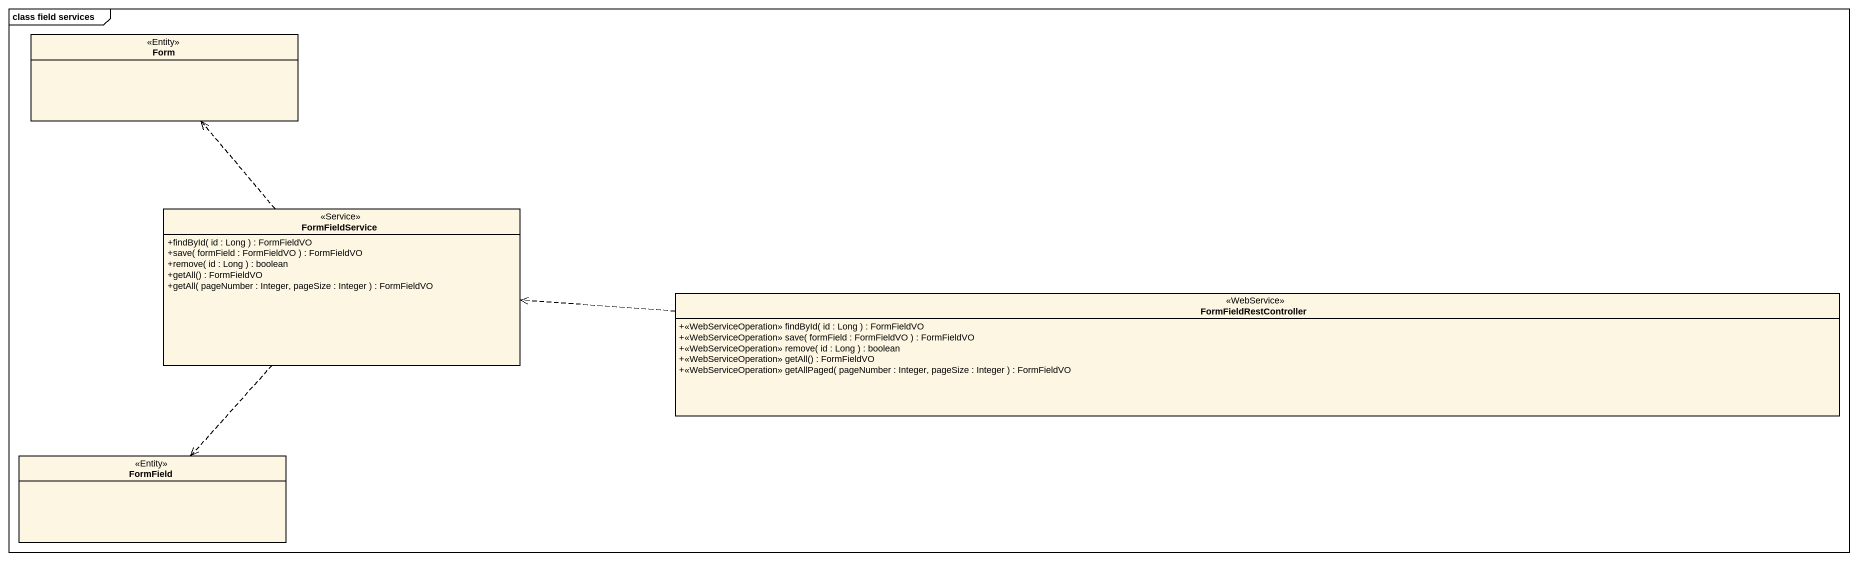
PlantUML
@startuml
mainframe class field services
hide circle
hide empty members
skinparam classAttributeIconSize 0
class Form <<Entity>>
class FormFieldService <<Service>> {
  +findById( id : Long ) : FormFieldVO
  +save( formField : FormFieldVO ) : FormFieldVO
  +remove( id : Long ) : boolean
  +getAll() : FormFieldVO
  +getAll( pageNumber : Integer, pageSize : Integer ) : FormFieldVO
}
class FormFieldRestController <<WebService>> {
  +<<WebServiceOperation>> findById( id : Long ) : FormFieldVO
  +<<WebServiceOperation>> save( formField : FormFieldVO ) : FormFieldVO
  +<<WebServiceOperation>> remove( id : Long ) : boolean
  +<<WebServiceOperation>> getAll() : FormFieldVO
  +<<WebServiceOperation>> getAllPaged( pageNumber : Integer, pageSize : Integer ) : FormFieldVO
}
class FormField <<Entity>>
FormFieldService .up.> Form
FormFieldService ..> FormField
FormFieldRestController .left.> FormFieldService
@enduml
